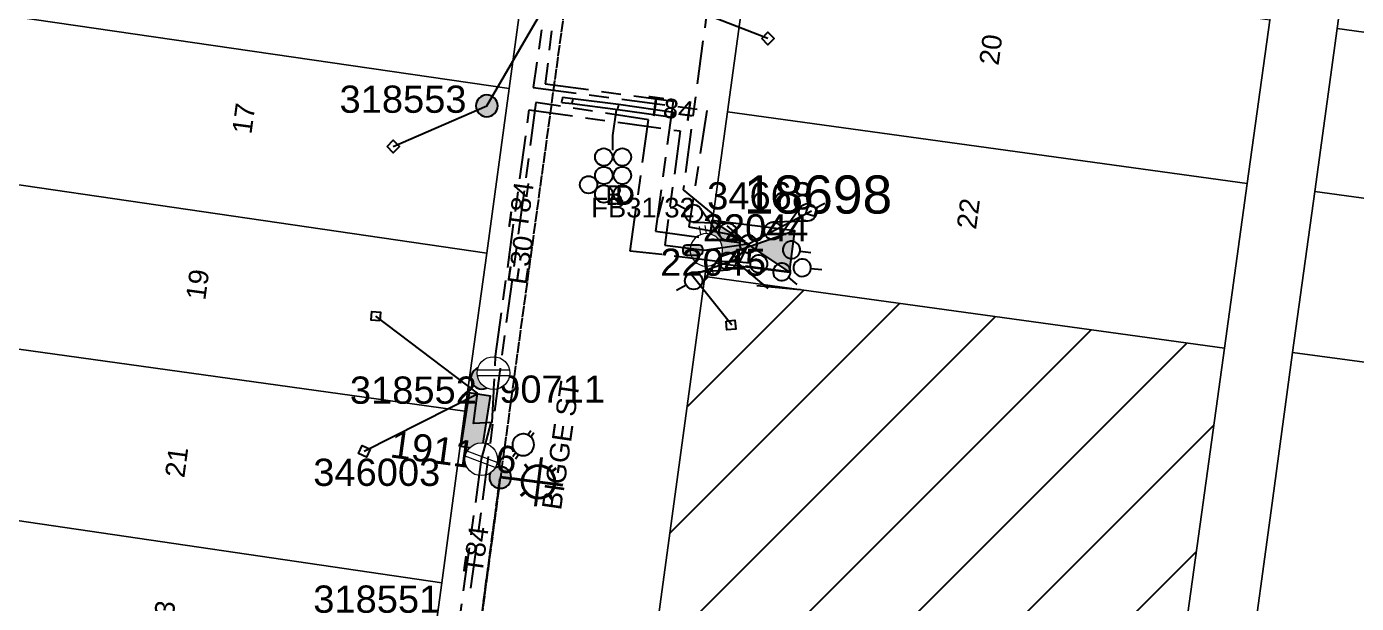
# Model space of a CAD drawing. Header units: metres. Extents: x 307881 to 309377, y 6244646 to 6245709.
# Drawn here: x 308407.6 to 308529.6, y 6245130.1 to 6245183.1 of the extents above; entities that cross this region are included whole.
import ezdxf
from ezdxf.enums import TextEntityAlignment as Align

# ---------------------------------------------------------------- set-up
doc = ezdxf.new("R2010")
doc.units = ezdxf.units.M
doc.linetypes.add('Cable Exist OH', pattern=[1, 1, 0])
doc.linetypes.add('Cable Exist UG', pattern=[8.2, 4, -1.2, 1.8, -1.2])
doc.layers.get('0').update_dxf_attribs({"color": 6})
for name, color, linetype in [('_User Miscellaneous1', 7, 'Continuous'), ('_User Miscellaneous7', 7, 'Continuous'), ('_User Miscellaneous9', 7, 'Continuous'), ('Duct_SP_EXT', 7, 'Continuous'), ('Equip_HV_EXT', 7, 'Continuous'), ('Equip_LV_EXT', 7, 'Continuous'), ('Equip_SP_HV_NEW', 2, 'Continuous'), ('Equip_SP_SL_EXT', 7, 'Continuous'), ('Mains_HV_EXT', 7, 'Continuous'), ('Mains_LV_EXT', 7, 'Continuous'), ('Mains_SL_EXT', 7, 'Continuous'), ('Services_SP_EXT', 7, 'Continuous'), ('Sub_SP_EXT', 7, 'Continuous'), ('SupportsOH_SP_TR_HV_LV_SL_EXT', 7, 'Continuous'), ('SupportsUG_SP_LV_EXT', 7, 'Continuous')]:
    doc.layers.add(name, color=color, linetype=linetype)
doc.layers.add('Cadastre Land Parcels_SP_EXT', color=9, linetype='Continuous', lineweight=5)
doc.layers.add('Cadastre Roads_SP_EXT', color=9, linetype='Continuous', lineweight=5)
doc.styles.add('iecARIAL', font='arial.ttf', dxfattribs={"height": 2})
doc.styles.add('POLE_LABEL', font='arial.ttf')
doc.styles.get("Standard").update_dxf_attribs({"font": 'arial.ttf'})
doc.styles.add('SWITCH_LABEL', font='arial.ttf', dxfattribs={"height": 2.5})

# ---------------------------------------------------------------- blocks, each defined once
blk = doc.blocks.new('*U107')
for points in [[(0, 0), (-3.57, 2.38), (-4.05, -1.43)], [(0, 0), (4.05, 1.43), (3.57, -2.38)]]:
    blk.add_hatch(color=256).paths.add_polyline_path(points)
for p, q in [((4.05, 1.43), (-4.05, -1.43)), ((-3.57, 2.38), (3.57, -2.38))]:
    blk.add_line(p, q)
blk.add_lwpolyline([(-4.05, -1.43), (3.57, -2.38), (4.05, 1.43), (-3.57, 2.38)], close=True)
for tag, height, flags, p in [('ASSET_NUM', 2.5, 8, (2, 2)), ('STREET_CODE', 0.2, 9, (1.5, 0)), ('CONSTRUCTED_VOLTAGE', 0.2, 9, (1.5, -0.2)), ('OPERATING_VOLTAGE', 0.2, 9, (1.5, -0.6)), ('ORIENTATION', 0.2, 9, (1.5, -0.8)), ('OWNED_BY', 0.2, 9, (1.5, -1)), ('OPERATED_BY', 0.2, 9, (1.5, -1.2)), ('NO_PHASES', 0.2, 9, (1.5, -0.4)), ('SECONDARY_VOLTAGE', 0.2, 9, (1.5, -1.6)), ('STATE', 0.2, 9, (1.5, -1.8)), ('SUBSTATION_TYPE', 0.2, 9, (1.5, -2.2)), ('MAINTAINED_BY', 0.2, 9, (1.5, -1.4)), ('PARENT', 0.2, 9, (1.5, -2)), ('USAGE', 0.2, 9, (1.5, -2.4)), ('STREETNAME', 0.2, 9, (1.5, -3)), ('SUBURB', 0.2, 9, (1.5, -3.2)), ('Z', 0.2, 1, (1.5, -3.6)), ('LEGEND', 0.2, 9, (1.5, -2.6)), ('LOCATION', 0.2, 9, (1.5, -2.8)), ('NOTES', 0.2, 9, (1.5, -3.4))]:
    blk.add_attdef(tag, text='', height=height, dxfattribs=dict(flags=flags)).set_placement(p, align=Align.MIDDLE_LEFT)
blk = doc.blocks.new('PILLAR_EXT')
blk.add_hatch(color=256).paths.add_polyline_path([(-2.475, 0.99), (-2.475, -0.99), (2.475, -0.99), (2.475, 0.99)])
blk.add_lwpolyline([(-2.475, -0.99), (2.475, -0.99), (2.475, 0.99), (-2.475, 0.99)], close=True)
at = {"style": 'iecARIAL', "flags": 8}
blk.add_attdef('ASSET_NUM', (1.5, 3.5), '', height=2.5, dxfattribs=at)
for tag, p, flags in [('OWNED_BY', (0, -0.2), 9), ('STATE', (0, -0.4), 9), ('SUPPORT_TYPE', (0, -0.6), 9), ('USAGE', (0, -0.8), 9), ('LEGEND', (0, -1), 9), ('LOCATION', (0, -1.2), 9), ('NOTES', (0, -1.4), 9), ('STREETNAME', (0, -1.8), 9), ('SUBURB', (0, -2), 1), ('PARENT', (0, -1.6), 9)]:
    blk.add_attdef(tag, p, '', height=0.2, dxfattribs=dict(flags=flags))
blk = doc.blocks.new('DUCT_EXT')
blk.add_circle((0, 0.8), 0.8)
at = {"flags": 1}
blk.add_attdef('Z', (0, 0), '', height=0.2, dxfattribs=at)
at = {"flags": 9}
for tag, p in [('DUCT_CODE', (0, 0)), ('XSECT_TYPE', (0, -0.2)), ('STATE', (0, -0.6)), ('FB_REFERENCE', (0, -0.4)), ('NOTES', (0, -0.8))]:
    blk.add_attdef(tag, text='', height=0.2, dxfattribs=at).set_placement(p, align=Align.MIDDLE_LEFT)
blk = doc.blocks.new('*U74')
for p, q in [((1.9, 4.37), (2.11, 4.82)), ((2.19, 4.23), (2.41, 4.68)), ((1.05, 2.6), (0.84, 2.15)), ((1.35, 2.45), (1.14, 2))]:
    blk.add_line(p, q)
blk.add_lwpolyline([(1.2, 2.51, 1), (2.05, 4.31, 1)], format="xyb", close=True)
at = {"flags": 9}
for tag, p in [('ACTUAL_STATUS', (0, 0)), ('CONSTRUCTED_VOLTAGE', (0, -0.2)), ('OPERATING_VOLTAGE', (0, -0.6)), ('ORIENTATION', (0, -0.8)), ('OWNED_BY', (0, -1)), ('STATE', (0, -1.2)), ('NO_PHASES', (0, -0.4)), ('SWITCH_TYPE', (0, -1.4)), ('USAGE', (0, -1.6)), ('LEGEND', (0, -1.8)), ('NOTES', (0, -2))]:
    blk.add_attdef(tag, text='', height=0.2, dxfattribs=at).set_placement(p, align=Align.MIDDLE_LEFT)
at = {"flags": 1}
blk.add_attdef('Z', (0, 0), '', height=0.2, dxfattribs=at)
blk = doc.blocks.new('*U73')
at = {"lineweight": 40}
for p, q in [((3.78, 1.79), (3.22, -2.67)), ((0, 0), (2.01, -0.26)), ((2.24, 1.19), (2.58, 0.74)), ((5.13, 0.82), (4.68, 0.48)), ((1.27, -0.16), (5.73, -0.73)), ((1.87, -1.71), (2.31, -1.36)), ((4.76, -2.07), (4.42, -1.63))]:
    blk.add_line(p, q, dxfattribs=at)
blk.add_circle((3.5, -0.44), 1.5, dxfattribs=at)
at = {"color": 7, "style": 'iecARIAL', "flags": 8}
blk.add_attdef('ASSET_NUM', (1.5, 1.5), '', height=2.5, dxfattribs=at)
for tag, p, height, flags in [('CONSTRUCTED_VOLTAGE', (0.98, -0.65), 0.2, 9), ('CONTROL_TYPE', (0.98, -0.85), 0.2, 9), ('LANTERN_PURPOSE', (0.98, -1.05), 0.2, 9), ('LANTERN_TYPE', (0.98, -1.25), 0.2, 9), ('LNUMBER', (2.18, -3.25), 2.5, 8), ('OPERATING_VOLTAGE', (0.98, -1.65), 0.2, 9), ('ORIENTATION', (0.98, -1.85), 0.2, 9), ('OWNED_BY', (0.98, -2.05), 0.2, 9), ('STATE', (0.98, -2.25), 0.2, 9), ('NO_PHASES', (0.98, -1.45), 0.2, 9), ('USAGE', (0.98, -2.45), 0.2, 9), ('CEXIST', (0.98, -2.65), 0.2, 9), ('CNEW', (0.98, -2.85), 0.2, 9), ('CNUMBER', (0.98, -3.05), 0.2, 9), ('CREMOVE', (0.98, -3.25), 0.2, 9), ('CREPLACE', (0.98, -3.45), 0.2, 9), ('LKINGHEIGHT', (0.98, -3.65), 0.2, 9), ('LBRACKET', (0.98, -3.85), 0.2, 9), ('LBRACKETVOCAB', (0.98, -4.05), 0.2, 9), ('LCATEGORY', (0.98, -4.25), 0.2, 9), ('LCHARGE1', (0.98, -4.45), 0.2, 9), ('LCHARGE1PERCENT', (0.98, -4.65), 0.2, 9), ('LCHARGE2', (0.98, -4.85), 0.2, 9), ('LCHARGE2PERCENT', (0.98, -5.05), 0.2, 9), ('LCHARGE3', (0.98, -5.25), 0.2, 9), ('LCHARGE3PERCENT', (0.98, -5.45), 0.2, 9), ('LEXIST', (0.98, -5.65), 0.2, 9), ('LLAMP', (0.98, -5.85), 0.2, 9), ('LLAMPVOCAB', (0.98, -6.05), 0.2, 9), ('LMAST', (0.98, -6.25), 0.2, 9), ('LMASTVOCAB', (0.98, -6.45), 0.2, 9), ('LNEW', (0.98, -6.65), 0.2, 9), ('LANTNUMBER', (0.98, -6.85), 0.2, 9), ('LOUTREACH', (0.98, -7.25), 0.2, 9), ('LOUTREACHVOCAB', (0.98, -7.45), 0.2, 9), ('LRATECODE', (0.98, -7.65), 0.2, 9), ('LREMOVE', (0.98, -7.85), 0.2, 9), ('LREPLACE', (0.98, -8.05), 0.2, 9), ('LTYPE', (0.98, -8.25), 0.2, 9), ('LTYPEVOCAB', (0.98, -8.45), 0.2, 9), ('LEGEND', (0.98, -8.65), 0.2, 9), ('STREETNAME', (0.98, -9.25), 0.2, 9), ('SUBURB', (0.98, -9.45), 0.2, 1), ('LOCATION', (0.98, -8.85), 0.2, 9), ('NOTES', (0.98, -9.05), 0.2, 9)]:
    blk.add_attdef(tag, p, '', height=height, dxfattribs=dict(flags=flags))
blk = doc.blocks.new('CCP_EXT')
at = {"flags": 9}
for tag, p in [('STATE', (0, -1.8)), ('LEGEND', (0, -1.4)), ('LIFE_SUPPORT', (0, -1.6)), ('NOTES', (0, -2))]:
    blk.add_attdef(tag, text='', height=0.2, dxfattribs=at).set_placement(p, align=Align.MIDDLE_LEFT)
blk.add_wipeout([(0, 0.57), (0.57, 0), (0, -0.57), (-0.57, 0)])
blk.add_lwpolyline([(-0.57, 0), (0, 0.57), (0.57, 0), (0, -0.57), (-0.57, 0)])
at = {"flags": 1}
blk.add_attdef('Z', (0, 0), '', height=0.2, dxfattribs=at)
at = {"flags": 9}
for tag, p in [('CCP_TYPE', (0, 0)), ('CONSTRUCTED_VOLTAGE', (0, -0.2)), ('OPERATING_VOLTAGE', (0, -0.6)), ('ORIENTATION', (0, -0.8)), ('OWNED_BY', (0, -1)), ('NO_PHASES', (0, -0.4)), ('USAGE', (0, -1.2))]:
    blk.add_attdef(tag, text='', height=0.2, dxfattribs=at).set_placement(p, align=Align.MIDDLE_LEFT)
blk = doc.blocks.new('POLE_EXT')
blk.add_hatch(color=256).paths.add_polyline_path([(-1, 0, 1), (1, 0, 1)])
blk.add_lwpolyline([(-1, 0, 1), (1, 0, 1)], format="xyb", close=True)
for tag, height, flags, p in [('pNumber', 2.5, 8, (-17.84, 2.07)), ('OWNED_BY', 0.2, 9, (1.35, -0.4)), ('SPECIAL_USE', 0.2, 9, (1.35, -0.8)), ('STATE', 0.2, 9, (1.35, -1)), ('PARENT', 0.2, 9, (1.35, -0.6)), ('USAGE', 0.2, 9, (1.35, -1.2)), ('cLV', 0.2, 9, (1.35, -1.4)), ('hDepth', 0.2, 9, (1.35, -1.6)), ('hDia', 0.2, 9, (1.35, -1.8)), ('cHV', 0.2, 9, (1.35, -2)), ('LBRACKET', 0.2, 9, (1.35, -2.2)), ('LExisting', 0.2, 9, (1.35, -2.4)), ('cLinedev', 0.2, 9, (1.35, -3.4)), ('LANTNUMBER', 0.2, 9, (1.35, -2.6)), ('LOther', 0.2, 9, (1.35, -2.8)), ('LRemove', 0.2, 9, (1.35, -3)), ('LEGEND', 0.2, 9, (1.35, -3.2)), ('LOCATION', 0.2, 9, (1.35, -3.6)), ('pExisting', 0.2, 9, (1.35, -3.8)), ('pFooting', 0.2, 9, (1.35, -4.4)), ('pNew', 0.2, 9, (1.35, -4.6)), ('PFNUMBER', 0.2, 9, (1.35, -4)), ('NEWPFNUMBER', 0.2, 9, (1.35, -4.2)), ('pRelocate', 0.2, 9, (1.35, -5)), ('pRemove', 0.2, 9, (1.35, -5.2)), ('pReplace', 0.2, 9, (1.35, -5.4)), ('pStay', 0.2, 9, (1.35, -5.6)), ('pType', 0.2, 9, (1.35, -5.8)), ('cspan', 0.2, 9, (1.35, -6)), ('STREETNAME', 0.2, 9, (1.35, -6.2)), ('SUBURB', 0.2, 9, (1.35, -6.4)), ('OPERATED_BY', 0.2, 9, (1.36, -7.01)), ('NOTES', 0.2, 9, (1.35, -6.6)), ('MAINTAINED_BY', 0.2, 9, (1.36, -6.81))]:
    blk.add_attdef(tag, text='', height=height, dxfattribs=dict(flags=flags)).set_placement(p, align=Align.MIDDLE_LEFT)
at = {"style": 'POLE_LABEL'}
for tag, height, flags, p in [('ASSET_NUM', 2.5, 8, (2, 2)), ('STRUCTURE_PLANT_NUMBER', 0.2, 9, (1.35, 0.03)), ('STREET_CODE', 0.2, 9, (1.35, -0.2))]:
    blk.add_attdef(tag, text='', height=height, dxfattribs=dict(at, flags=flags)).set_placement(p, align=Align.MIDDLE_LEFT)
at = {"flags": 1}
blk.add_attdef('Z', (1.35, -7.33), '', height=0.2, dxfattribs=at)
blk = doc.blocks.new('LV_UG_LINKS_CLOSED_EXT')
blk.add_wipeout([(-1.06, 1.06), (-1.18, 0.92), (-1.29, 0.76), (-1.37, 0.59), (-1.43, 0.42), (-1.48, 0.23), (-1.49, 0.05), (-1.49, -0.14), (-1.46, -0.33), (-1.41, -0.51), (-1.33, -0.68), (-1.24, -0.84), (-1.12, -0.99), (-0.99, -1.12), (-0.84, -1.24), (-0.68, -1.33), (-0.51, -1.41), (-0.33, -1.46), (-0.14, -1.49), (0.05, -1.49), (0.23, -1.48), (0.42, -1.43), (0.59, -1.37), (0.76, -1.29), (0.92, -1.18), (1.06, -1.06), (1.18, -0.92), (1.29, -0.76), (1.37, -0.59), (1.43, -0.42), (1.48, -0.23), (1.49, -0.05), (1.49, 0.14), (1.46, 0.33), (1.41, 0.51), (1.33, 0.68), (1.24, 0.84), (1.12, 0.99), (0.99, 1.12), (0.84, 1.24), (0.68, 1.33), (0.51, 1.41), (0.33, 1.46), (0.14, 1.49), (-0.05, 1.49), (-0.23, 1.48), (-0.42, 1.43), (-0.59, 1.37), (-0.76, 1.29), (-0.92, 1.18)])
at = {"lineweight": 20}
for p, q in [((-0.25, -1.48), (-0.25, 1.48)), ((0.25, -1.48), (0.25, 1.48))]:
    blk.add_line(p, q, dxfattribs=at)
blk.add_circle((0, 0), 1.5, dxfattribs=at)
at = {"flags": 9}
for tag, p in [('ACTUAL_STATUS', (0, 0)), ('CONSTRUCTED_VOLTAGE', (0, -0.2)), ('OPERATING_VOLTAGE', (0, -0.6)), ('ORIENTATION', (0, -0.8)), ('STATE', (0, -1)), ('SWITCH_TYPE', (0, -1.2)), ('NO_PHASES', (0, -0.4)), ('USAGE', (0, -1.4)), ('NOTES', (0, -1.6))]:
    blk.add_attdef(tag, text='', height=0.2, dxfattribs=at).set_placement(p, align=Align.MIDDLE_LEFT)
at = {"flags": 1}
blk.add_attdef('Z', (0, 0), '', height=0.2, dxfattribs=at)
blk = doc.blocks.new('LV_UG_LINKS_OPEN_EXT')
at = {"lineweight": 20}
for p, q in [((-0.25, 1.47), (-0.25, 2.22)), ((0.25, 1.47), (0.25, 2.22)), ((-0.25, -1.47), (-0.25, -2.22)), ((0.25, -1.47), (0.25, -2.22))]:
    blk.add_line(p, q, dxfattribs=at)
at = {"flags": 9}
for tag, p in [('ACTUAL_STATUS', (0, 0)), ('CONSTRUCTED_VOLTAGE', (0, -0.2)), ('OPERATING_VOLTAGE', (0, -0.6)), ('ORIENTATION', (0, -0.8)), ('STATE', (0, -1)), ('SWITCH_TYPE', (0, -1.2)), ('NO_PHASES', (0, -0.4)), ('USAGE', (0, -1.4)), ('NOTES', (0, -1.6))]:
    blk.add_attdef(tag, text='', height=0.2, dxfattribs=at).set_placement(p, align=Align.MIDDLE_LEFT)
at = {"flags": 1}
blk.add_attdef('Z', (0, 0), '', height=0.2, dxfattribs=at)
blk.add_wipeout([(-0.25, 1.47), (-0.43, 1.43), (-0.61, 1.36), (-0.77, 1.28), (-0.93, 1.17), (-1.07, 1.05), (-1.19, 0.9), (-1.29, 0.75), (-1.38, 0.58), (-1.44, 0.4), (-1.48, 0.22), (-1.49, 0.03), (-1.49, -0.16), (-1.45, -0.34), (-1.4, -0.52), (-1.32, -0.69), (-1.23, -0.85), (-1.11, -1), (-0.98, -1.13), (-0.83, -1.24), (-0.66, -1.34), (-0.49, -1.41), (-0.31, -1.46), (-0.13, -1.49), (0.06, -1.49), (0.25, -1.47), (0.43, -1.43), (0.61, -1.36), (0.77, -1.28), (0.93, -1.17), (1.07, -1.05), (1.19, -0.9), (1.29, -0.75), (1.38, -0.58), (1.44, -0.4), (1.48, -0.22), (1.49, -0.03), (1.49, 0.16), (1.45, 0.34), (1.4, 0.52), (1.32, 0.69), (1.23, 0.85), (1.11, 1), (0.98, 1.13), (0.83, 1.24), (0.66, 1.34), (0.49, 1.41), (0.31, 1.46), (0.13, 1.49), (-0.06, 1.49)])
at = {"lineweight": 20}
blk.add_lwpolyline([(0, -1.49, 1), (0, 1.49, 1)], format="xyb", close=True, dxfattribs=at)
blk = doc.blocks.new('LV_UG_DFUSE_CLOSED_EXT')
for points in [[(1, 0), (0, 0)], [(5.04, 0.73), (2.16, -0.72)], [(5.05, -0.71), (2.16, 0.72)], [(6.2, 0.01), (7.2, 0.01)]]:
    blk.add_lwpolyline(points)
for centre in [(1.8, 0), (5.4, 0.01)]:
    blk.add_circle(centre, 0.8)
at = {"flags": 9}
for tag, p in [('ACTUAL_STATUS', (0, 0)), ('CONSTRUCTED_VOLTAGE', (0, -0.2)), ('OPERATING_VOLTAGE', (0, -0.6)), ('ORIENTATION', (0, -0.8)), ('STATE', (0, -1)), ('SWITCH_TYPE', (0, -1.2)), ('NO_PHASES', (0, -0.4)), ('USAGE', (0, -1.4)), ('NOTES', (0, -1.6))]:
    blk.add_attdef(tag, text='', height=0.2, dxfattribs=at).set_placement(p, align=Align.MIDDLE_LEFT)
at = {"flags": 1}
blk.add_attdef('Z', (0, 0), '', height=0.2, dxfattribs=at)
blk = doc.blocks.new('SWG_HOLEC_SU_EXT')
blk.add_line((1.8, -2), (5.8, -2))
for points in [[(1, 0), (0, 0)], [(6.6, 0), (7.6, 0)]]:
    blk.add_lwpolyline(points)
for points in [[(1.8, -0.8, 1), (1.8, 0.8, 1)], [(5.8, -0.8, 1), (5.8, 0.8, 1)]]:
    blk.add_lwpolyline(points, format="xyb", close=True)
at = {"style": 'SWITCH_LABEL', "flags": 8}
blk.add_attdef('ASSET_NUM', text='', height=2.5, rotation=179.9544, dxfattribs=at).set_placement((-2.4, 0), align=Align.MIDDLE_LEFT)
at = {"flags": 1}
blk.add_attdef('Z', (0, 0), '', height=0.2, dxfattribs=at)
at = {"flags": 9}
for tag, p in [('ACTUAL_STATUS', (0, -0.4)), ('CONSTRUCTED_VOLTAGE', (0, -0.6)), ('OPERATING_VOLTAGE', (0, -1)), ('ORIENTATION', (0, -1.2)), ('NO_PHASES', (0, -0.8)), ('OWNED_BY', (0, -1.4)), ('STATE', (0, -1.8)), ('SWITCH_TYPE', (0, -2)), ('PARENT', (0, -1.6)), ('USAGE', (0, -2.2)), ('LOCATION', (0, -2.4)), ('STREETNAME', (0, -2.6)), ('SUBURB', (0, -2.8)), ('NOTES', (0, -3))]:
    blk.add_attdef(tag, text='', height=0.2, dxfattribs=at).set_placement(p, align=Align.MIDDLE_LEFT)
at = {"style": 'SWITCH_LABEL', "flags": 9}
blk.add_attdef('STREET_CODE', text='', height=0.2, dxfattribs=at).set_placement((0, -0.2), align=Align.MIDDLE_LEFT)
blk = doc.blocks.new('HV_STJ_NEW')
blk.add_hatch(color=256).paths.add_polyline_path([(0.91, 0.13, 0.414214), (0.59, 0.45), (-0.59, 0.45, 0.414214), (-0.91, 0.13), (-0.91, -0.13, 0.414214), (-0.59, -0.45), (0.59, -0.45, 0.414214), (0.91, -0.13)])
blk.add_lwpolyline([(-0.91, 0.13), (-0.91, -0.13, 0.414214), (-0.59, -0.45), (0.59, -0.45, 0.414214), (0.91, -0.13), (0.91, 0.13, 0.414214), (0.59, 0.45), (-0.59, 0.45, 0.414214)], format="xyb", close=True)
for tag, flags, p in [('ORIENTATION', 9, (1.5, 0)), ('OWNED_BY', 9, (1.5, -0.8)), ('OPERATED_BY', 9, (1.5, -1)), ('USAGE', 9, (1.5, -0.2)), ('LEGEND', 9, (1.5, -0.4)), ('NOTES', 9, (1.5, -0.6)), ('MAINTAINED_BY', 9, (1.5, -1.2)), ('TYPE', 9, (1.5, -1.4)), ('OPERATING_VOLTAGE', 9, (1.5, -1.6)), ('CONSTRUCTED_VOLTAGE', 9, (1.5, -1.8)), ('Z', 1, (1.5, -2.2)), ('NUMBER_OF_PHASES', 9, (1.5, -2))]:
    blk.add_attdef(tag, text='', height=0.2, dxfattribs=dict(flags=flags)).set_placement(p, align=Align.MIDDLE_LEFT)

msp = doc.modelspace()

# ---------------------------------------------------------------- hatches: boundary and pattern name
at = {"layer": '_User Miscellaneous1'}
h = msp.add_hatch(dxfattribs=at)
h.set_pattern_fill('JIS_WOOD', scale=10, style=0)
h.paths.add_polyline_path([(308499.65, 6245022.35), (308501.29, 6245034.44), (308502.95, 6245046.56), (308504.57, 6245058.57), (308506.19, 6245070.47), (308507.8, 6245082.48), (308511.42, 6245109.22), (308513.39, 6245123.96), (308515.53, 6245139.41), (308517.48, 6245153.55), (308469.82, 6245160.14), (308467.83, 6245145.56), (308465.78, 6245130.53), (308463.79, 6245115.69), (308461.83, 6245101.18), (308460.19, 6245089.01), (308457, 6245065.34), (308456.2, 6245059.34), (308452.5, 6245031.64), (308450.56, 6245016.84), (308498.06, 6245010.55)])

# ---------------------------------------------------------------- linework, layer by layer
at = {"layer": '_User Miscellaneous7'}
msp.add_lwpolyline([(308461.35, 6245171.73), (308461.35, 6245173.09), (308461.69, 6245175.39)], dxfattribs=at)
at = {"layer": 'Cadastre Land Parcels_SP_EXT', "linetype": 'Continuous'}
for points in [[(308453.9, 6245192.48), (308408.66, 6245199.08), (308406.6, 6245183.98), (308451.85, 6245177.38), (308453.9, 6245192.48)], [(308577.64, 6245191.45), (308529.87, 6245197.86), (308527.82, 6245182.91), (308575.51, 6245176.31), (308577.64, 6245191.45)], [(308521.64, 6245183.66), (308473.93, 6245190.25), (308471.88, 6245175.24), (308519.57, 6245168.66), (308521.64, 6245183.66)], [(308451.85, 6245177.38), (308406.6, 6245183.98), (308404.55, 6245168.88), (308449.79, 6245162.28), (308451.85, 6245177.38)], [(308575.51, 6245176.31), (308527.82, 6245182.91), (308525.77, 6245167.93), (308573.43, 6245161.41), (308575.51, 6245176.31)], [(308376.11, 6245173.03), (308366.02, 6245174.5), (308364.59, 6245159.34), (308447.78, 6245147.79), (308449.79, 6245162.28), (308404.55, 6245168.88), (308390.22, 6245170.97), (308376.11, 6245173.03)], [(308517.48, 6245153.55), (308519.57, 6245168.66), (308471.88, 6245175.24), (308469.82, 6245160.14), (308517.48, 6245153.55)], [(308573.43, 6245161.41), (308525.77, 6245167.93), (308523.74, 6245153.15), (308571.39, 6245146.76), (308573.43, 6245161.41)], [(308499.65, 6245022.35), (308501.29, 6245034.44), (308502.95, 6245046.56), (308504.57, 6245058.57), (308506.19, 6245070.47), (308507.8, 6245082.48), (308511.42, 6245109.22), (308513.39, 6245123.96), (308515.53, 6245139.41), (308517.48, 6245153.55), (308469.82, 6245160.14), (308467.83, 6245145.56), (308465.78, 6245130.53), (308463.79, 6245115.69), (308461.83, 6245101.18), (308460.19, 6245089.01), (308457, 6245065.34), (308456.2, 6245059.34), (308452.5, 6245031.64), (308450.56, 6245016.84), (308498.06, 6245010.55), (308499.65, 6245022.35)], [(308447.78, 6245147.79), (308364.59, 6245159.34), (308363.12, 6245144.13), (308445.67, 6245132.04), (308447.78, 6245147.79)], [(308571.39, 6245146.76), (308523.74, 6245153.15), (308521.76, 6245138.66), (308519.71, 6245123.68), (308567.2, 6245117.07), (308569.32, 6245132.09), (308571.39, 6245146.76)], [(308445.67, 6245132.04), (308363.12, 6245144.13), (308361.72, 6245129.55), (308443.66, 6245117.24), (308445.67, 6245132.04)]]:
    msp.add_lwpolyline(points, close=True, dxfattribs=at)
at = {"layer": 'Cadastre Roads_SP_EXT', "linetype": 'Continuous'}
msp.add_lwpolyline([(308519.71, 6245123.68), (308521.76, 6245138.66), (308523.74, 6245153.15), (308525.77, 6245167.93), (308527.82, 6245182.91), (308529.87, 6245197.86), (308531.87, 6245212.39), (308531.87, 6245212.39), (308528.99, 6245212.57), (308525.66, 6245212.78), (308523.66, 6245198.22), (308521.64, 6245183.66), (308519.57, 6245168.66), (308517.48, 6245153.55), (308515.53, 6245139.41), (308513.4, 6245123.96)], dxfattribs=at)
at = {"layer": 'Duct_SP_EXT'}
for p, q in [((308456.68, 6245176.12), (308456.71, 6245176.36)), ((308456.68, 6245176.12), (308457.63, 6245176)), ((308456.74, 6245176.6), (308456.71, 6245176.36)), ((308456.74, 6245176.6), (308457.69, 6245176.47)), ((308457.63, 6245176), (308457.66, 6245176.23)), ((308457.63, 6245176), (308461.82, 6245175.47)), ((308457.69, 6245176.47), (308457.66, 6245176.23)), ((308457.69, 6245176.47), (308461.88, 6245175.95)), ((308461.82, 6245175.47), (308461.85, 6245175.71)), ((308461.88, 6245175.95), (308461.85, 6245175.71)), ((308461.88, 6245175.95), (308466.93, 6245175.23)), ((308461.82, 6245175.47), (308466.86, 6245174.76)), ((308466.86, 6245174.76), (308466.9, 6245175)), ((308466.93, 6245175.23), (308466.9, 6245175))]:
    msp.add_line(p, q, dxfattribs=at)

# ---------------------------------------------------------------- block references
at = {"layer": '_User Miscellaneous7'}
for name, p, rotation in [('DUCT_EXT', (308461.33, 6245171.1), 90), ('DUCT_EXT', (308463.04, 6245171.1), 90), ('DUCT_EXT', (308461.34, 6245169.41), 90), ('DUCT_EXT', (308463.04, 6245169.41), 90), ('DUCT_EXT', (308459.94, 6245168.56), 90), ('DUCT_EXT', (308461.34, 6245167.71), 90), ('DUCT_EXT', (308463.04, 6245167.71), 90), ('*U74', (308451.01, 6245141.58), 351.0318289776452)]:
    msp.add_blockref(name, p, dxfattribs=dict(at, rotation=rotation))
at = {"layer": 'Equip_SP_SL_EXT'}
ref = msp.add_blockref('*U73', (308451.05, 6245141.73), dxfattribs=at)
ref.add_attrib('ASSET_NUM', '191116', dxfattribs={"layer": '_User Miscellaneous7', "height": 2.5, "rotation": 352.2897, "style": 'iecARIAL'}).set_placement((308452.55, 6245143.23), align=Align.MIDDLE_RIGHT)
at = {"layer": 'Sub_SP_EXT'}
ref = msp.add_blockref('*U107', (308474.02, 6245162.9), dxfattribs=at)
ref.add_attrib('ASSET_NUM', '18698', dxfattribs={"layer": '0', "height": 3.5}).set_placement((308473.4, 6245167.66), align=Align.MIDDLE_LEFT)
at = {"layer": 'SupportsOH_SP_TR_HV_LV_SL_EXT'}
ref = msp.add_blockref('POLE_EXT', (308449.8, 6245175.8), dxfattribs=at)
ref.add_attrib('ASSET_NUM', '318553', dxfattribs={"layer": '_User Miscellaneous7', "height": 2.5, "style": 'POLE_LABEL'}).set_placement((308447.94, 6245176.41), align=Align.MIDDLE_RIGHT)
ref = msp.add_blockref('POLE_EXT', (308449.34, 6245150.81), dxfattribs=at)
ref.add_attrib('ASSET_NUM', '318552', dxfattribs={"layer": '_User Miscellaneous7', "height": 2.5, "style": 'POLE_LABEL'}).set_placement((308448.89, 6245149.71), align=Align.MIDDLE_RIGHT)
ref = msp.add_blockref('POLE_EXT', (308445.32, 6245122.1), dxfattribs=at)
ref.add_attrib('ASSET_NUM', '318551', dxfattribs={"layer": '_User Miscellaneous9', "height": 2.5, "style": 'POLE_LABEL'}).set_placement((308445.53, 6245130.53), align=Align.MIDDLE_RIGHT)
at = {"layer": 'SupportsUG_SP_LV_EXT'}
ref = msp.add_blockref('PILLAR_EXT', (308448.77, 6245146.87), dxfattribs=dict(at, rotation=261.141935707923))
ref.add_attrib('ASSET_NUM', '90711', dxfattribs={"layer": '0', "height": 2.5, "style": 'iecARIAL'}).set_placement((308460.65, 6245149.8), align=Align.MIDDLE_RIGHT)

# ---------------------------------------------------------------- texts
at = {"layer": '_User Miscellaneous7'}
for s, rotation, p in [('T84', 352.302, (308464.36, 6245174.96)), ('T84', 82.1717, (308453.53, 6245164.4)), ('E30', 81.772, (308453.45, 6245159.31)), ('T84', 82.0534, (308449.38, 6245132.78))]:
    msp.add_text(s, height=1.8, rotation=rotation, dxfattribs=at).set_placement(p)
for s, p in [('B', (308460.67, 6245166.71)), ('D', (308461.57, 6245166.7)), ('FB31/32', (308459.38, 6245165.56))]:
    msp.add_text(s, height=1.8, dxfattribs=at).set_placement(p)
at = {"layer": 'Cadastre Land Parcels_SP_EXT'}
for s, rotation, p in [('20', 82.4259, (308496.75, 6245179.45)), ('17', 82.4042, (308428.2, 6245173.13)), ('22', 82.4326, (308494.69, 6245164.4)), ('19', 82.213, (308423.96, 6245157.89)), ('21', 82.3399, (308422.04, 6245141.6)), ('23', 82.2928, (308420.87, 6245127.48))]:
    msp.add_text(s, height=1.8, rotation=rotation, dxfattribs=at).set_placement(p)
at = {"layer": 'Cadastre Roads_SP_EXT'}
msp.add_text('BIGGE ST', height=1.8, rotation=81.675, dxfattribs=at).set_placement((308456.61, 6245138.63))

# ---------------------------------------------------------------- next in the draw order: block references
at = {"layer": 'Services_SP_EXT'}
for p in [(308475.6, 6245181.98), (308441.22, 6245172.07)]:
    msp.add_blockref('CCP_EXT', p, dxfattribs=at)
for p, rotation in [((308479.58, 6245166.17), 207.914370994832), ((308439.61, 6245156.49), 130.5616886013711), ((308472.2, 6245155.68), 319.845744320819), ((308438.55, 6245144.09), 200.2946446355438)]:
    msp.add_blockref('CCP_EXT', p, dxfattribs=dict(at, rotation=rotation))

# ---------------------------------------------------------------- next in the draw order: block references
for p in [(308475.6, 6245181.98), (308441.22, 6245172.07)]:
    msp.add_blockref('CCP_EXT', p, dxfattribs=at)
for p, rotation in [((308479.58, 6245166.17), 207.914370994832), ((308439.61, 6245156.49), 130.5616886013711), ((308472.2, 6245155.68), 319.845744320819), ((308438.55, 6245144.09), 200.2946446355438)]:
    msp.add_blockref('CCP_EXT', p, dxfattribs=dict(at, rotation=rotation))

# ---------------------------------------------------------------- next in the draw order: linework, layer by layer
at = {"layer": 'Cadastre Roads_SP_EXT', "linetype": 'Continuous'}
msp.add_lwpolyline([(308463.79, 6245115.69), (308465.78, 6245130.53), (308467.83, 6245145.56), (308469.82, 6245160.14), (308471.88, 6245175.24), (308473.93, 6245190.25), (308475.93, 6245204.93), (308477.1, 6245213.5), (308477.1, 6245213.5), (308465.41, 6245214.88), (308457.09, 6245215.88), (308455.93, 6245207.35), (308453.9, 6245192.48), (308451.85, 6245177.38), (308449.79, 6245162.28), (308447.78, 6245147.79), (308445.67, 6245132.04), (308443.66, 6245117.24)], dxfattribs=at)
at = {"layer": 'Services_SP_EXT'}
for points in [[(308441.22, 6245172.07), (308449.8, 6245175.8), (308457.49, 6245189)], [(308475.6, 6245181.98), (308457.47, 6245189.02)], [(308473.8, 6245163.13), (308479.58, 6245166.17)]]:
    msp.add_lwpolyline(points, dxfattribs=at)

# ---------------------------------------------------------------- next in the draw order: block references
at = {"layer": 'Equip_LV_EXT', "rotation": 27.97886965656773}
msp.add_blockref('LV_UG_DFUSE_CLOSED_EXT', (308474.47, 6245163.48), dxfattribs=at)
at = {"layer": 'SupportsOH_SP_TR_HV_LV_SL_EXT'}
ref = msp.add_blockref('POLE_EXT', (308451.04, 6245141.7), dxfattribs=at)
ref.add_attrib('ASSET_NUM', '346003', dxfattribs={"layer": '0', "height": 2.5, "style": 'POLE_LABEL'}).set_placement((308445.53, 6245142.17), align=Align.MIDDLE_RIGHT)

# ---------------------------------------------------------------- next in the draw order: block references
at = {"layer": 'Equip_LV_EXT'}
for name, p, rotation in [('LV_UG_LINKS_OPEN_EXT', (308469.94, 6245162.58), 9.39902445848458), ('LV_UG_LINKS_CLOSED_EXT', (308450.41, 6245151.28), 90.04077713333034), ('LV_UG_LINKS_CLOSED_EXT', (308449.29, 6245143.36), 69.02489063218624)]:
    msp.add_blockref(name, p, dxfattribs=dict(at, rotation=rotation))

# ---------------------------------------------------------------- next in the draw order: linework, layer by layer
at = {"layer": 'Mains_HV_EXT', "linetype": 'Cable Exist UG'}
for points in [[(308374.28, 6245237.02), (308452.8, 6245225.7), (308475.04, 6245222.42), (308467.82, 6245168.1), (308473.8, 6245163.13)], [(308457.47, 6245189.02), (308456.34, 6245187.85), (308456.34, 6245187.85), (308455.17, 6245177.83), (308466.89, 6245176.23), (308466.89, 6245176.23), (308465.29, 6245164.3), (308473.8, 6245163.13)], [(308473.8, 6245163.13), (308472.97, 6245161.45), (308470.97, 6245161.5), (308465.87, 6245162.16), (308462.96, 6245162.47), (308464.65, 6245174.51), (308464.65, 6245174.51), (308454.31, 6245176.12), (308448.18, 6245130.54)]]:
    msp.add_lwpolyline(points, dxfattribs=at)
at = {"layer": 'Mains_LV_EXT', "linetype": 'Cable Exist OH'}
for points in [[(308457.51, 6245189.01), (308451.05, 6245141.73)], [(308434.9, 6245020.8), (308440.01, 6245061.62), (308446.89, 6245110.7), (308451.01, 6245141.58)]]:
    msp.add_lwpolyline(points, dxfattribs=at)
at = {"layer": 'Mains_LV_EXT', "linetype": 'Cable Exist UG'}
for points in [[(308457.47, 6245189.12), (308455.59, 6245187.92), (308454.05, 6245177.49), (308469.99, 6245175.37), (308468.35, 6245164.69), (308471.92, 6245164.04), (308473.8, 6245163.13)], [(308450.29, 6245146.74), (308450.6, 6245152.84), (308453.7, 6245175.42), (308467.55, 6245173.49), (308466.13, 6245163.02), (308469.79, 6245162.56), (308473.8, 6245163.13)], [(308450.18, 6245146.73), (308449.29, 6245143.37), (308446.16, 6245120.34), (308445.59, 6245116.08)]]:
    msp.add_lwpolyline(points, dxfattribs=at)
at = {"layer": 'Mains_SL_EXT', "linetype": 'Cable Exist OH'}
msp.add_lwpolyline([(308451.04, 6245141.7), (308446.89, 6245110.73)], dxfattribs=at)
at = {"layer": 'Services_SP_EXT'}
for points in [[(308472.28, 6245155.67), (308468.62, 6245160.25), (308472.69, 6245161.73), (308473.87, 6245163.13)], [(308448.94, 6245149.43), (308439.61, 6245156.49)], [(308449.01, 6245149.38), (308438.55, 6245144.09)], [(308450.29, 6245146.74), (308448.57, 6245146.64), (308448.94, 6245149.43)]]:
    msp.add_lwpolyline(points, dxfattribs=at)

# ---------------------------------------------------------------- next in the draw order: block references
at = {"layer": 'Equip_HV_EXT'}
ref = msp.add_blockref('SWG_HOLEC_SU_EXT', (308472.42, 6245164.29), dxfattribs=dict(at, rotation=320.0187653501318))
ref.add_attrib('ASSET_NUM', '34668', dxfattribs={"layer": '0', "height": 2.5, "style": 'SWITCH_LABEL'}).set_placement((308470.02, 6245165.54), align=Align.BOTTOM_LEFT)
ref = msp.add_blockref('SWG_HOLEC_SU_EXT', (308472.01, 6245163.35), dxfattribs=dict(at, rotation=352.3189562563135))
ref.add_attrib('ASSET_NUM', '22044', dxfattribs={"layer": '0', "height": 2.5, "style": 'SWITCH_LABEL'}).set_placement((308469.61, 6245164.6), align=Align.MIDDLE_LEFT)
ref = msp.add_blockref('SWG_HOLEC_SU_EXT', (308472.97, 6245161.45), dxfattribs=dict(at, rotation=354.9908605250062))
ref.add_attrib('ASSET_NUM', '22045', dxfattribs={"layer": '0', "height": 2.5, "style": 'SWITCH_LABEL'}).set_placement((308470.57, 6245162.7), align=Align.TOP_CENTER)
at = {"layer": 'Equip_LV_EXT'}
for p, rotation in [((308473.5, 6245163.38), 151.6686876426831), ((308473.46, 6245162.44), 209.8193592569234)]:
    msp.add_blockref('LV_UG_DFUSE_CLOSED_EXT', p, dxfattribs=dict(at, rotation=rotation))
at = {"layer": 'Equip_SP_HV_NEW'}
msp.add_blockref('HV_STJ_NEW', (308468.71, 6245162.56), dxfattribs=at)

doc.saveas('drawing.dxf')
